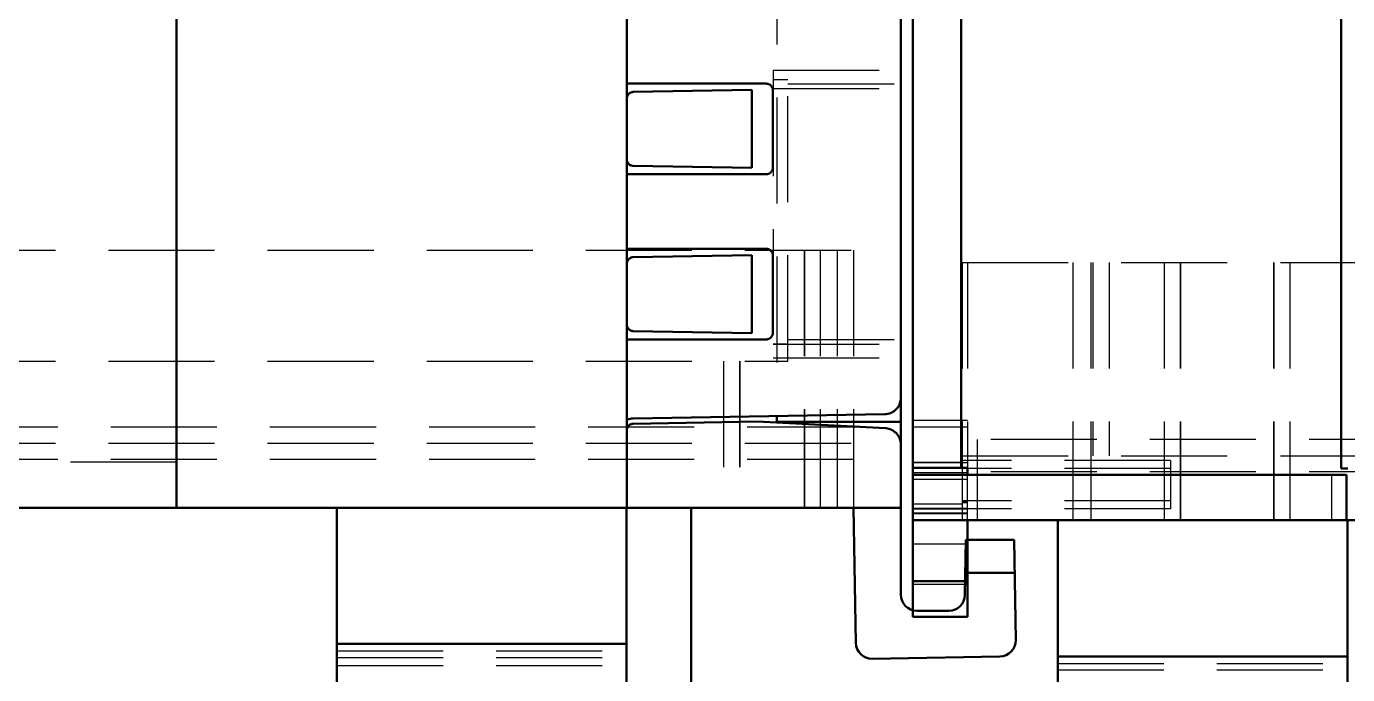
# Model space of a CAD drawing. Extents: x -891 to 6596, y -1 to 298.
# Drawn here: x -323.08 to -316.86, y 164.17 to 167.23 of the extents above; entities that cross this region are included whole.
import ezdxf

# ---------------------------------------------------------------- set-up
doc = ezdxf.new("R2010")
doc.units = 0
doc.header["$MEASUREMENT"] = 0
doc.linetypes.add('DASHED', pattern=[0.75, 0.5, -0.25])
for name, color, linetype, lineweight in [('AM_0', 7, 'Continuous', 50), ('AM_4', 3, 'Continuous', 25), ('AM_9', 6, 'DASHED', 25)]:
    doc.layers.add(name, color=color, linetype=linetype, lineweight=lineweight)

msp = doc.modelspace()

# ---------------------------------------------------------------- linework, layer by layer
at = {"layer": 'AM_0'}
for p, q in [((-318.9055, 184.0331), (-318.9055, 164.4442)), ((-322.3762, 180.0839), (-322.3762, 164.9585)), ((-320.2534, 164.9585), (-320.2534, 180.0839)), ((-318.6778, 165.1458), (-318.6778, 180.0251)), ((-316.886, 165.1427), (-316.886, 180.0251)), ((-318.9624, 167.8239), (-318.9624, 164.5486)), ((-319.5959, 166.9581), (-320.2534, 166.9581)), ((-320.2531, 166.8884), (-320.2531, 166.6008)), ((-319.6644, 166.9285), (-320.2232, 166.9188)), ((-319.6644, 166.5607), (-319.6644, 166.9285)), ((-319.5655, 166.5616), (-319.5655, 166.9277)), ((-320.2232, 166.5705), (-319.6644, 166.5607)), ((-320.2534, 166.5312), (-319.5959, 166.5312)), ((-319.5959, 166.1791), (-320.2534, 166.1791)), ((-319.6644, 166.1496), (-320.2232, 166.1398)), ((-319.6644, 165.7818), (-319.6644, 166.1496)), ((-319.5655, 165.7826), (-319.5655, 166.1487)), ((-320.2531, 166.1095), (-320.2531, 165.8219)), ((-320.2232, 165.7915), (-319.6644, 165.7818)), ((-320.2534, 165.7522), (-319.5959, 165.7522)), ((-319.037, 165.3997), (-320.224, 165.3789)), ((-319.5459, 165.3908), (-319.5459, 165.364)), ((-320.2531, 164.9585), (-320.2531, 165.3243)), ((-320.2232, 165.3547), (-319.6396, 165.3648)), ((-319.6396, 165.3648), (-319.0343, 165.3331)), ((-318.9624, 165.364), (-319.5459, 165.364)), ((-320.2531, 165.1727), (-320.2534, 165.1727)), ((-318.6474, 165.1458), (-318.9055, 165.1458)), ((-318.6474, 165.1458), (-318.6474, 165.1139)), ((-316.8556, 165.1427), (-316.886, 165.1427)), ((-316.8619, 165.1139), (-318.9055, 165.1139)), ((-316.8619, 164.8998), (-316.8619, 165.1139)), ((-318.9624, 164.9585), (-324.4288, 164.9585)), ((-321.6197, 164.9585), (-321.6197, 163.4173)), ((-320.2546, 164.9585), (-320.2546, 163.7304)), ((-319.9509, 164.9585), (-319.9509, 163.4173)), ((-319.1856, 164.9585), (-319.1744, 164.3208)), ((-315.5649, 164.8998), (-318.9055, 164.8998)), ((-318.6474, 164.8998), (-318.6474, 164.4442)), ((-318.2222, 164.8998), (-318.2222, 163.3586)), ((-316.8571, 164.8998), (-316.8571, 163.6717)), ((-318.6553, 164.8067), (-318.6598, 164.5472)), ((-318.4283, 164.8067), (-318.6553, 164.8067)), ((-318.42, 164.334), (-318.4283, 164.8067)), ((-318.4256, 164.6518), (-318.658, 164.6518)), ((-318.6474, 164.6128), (-318.9055, 164.6128)), ((-318.7357, 164.4726), (-318.8864, 164.4726)), ((-318.6474, 164.4442), (-318.9055, 164.4442)), ((-321.6197, 164.3162), (-320.2546, 164.3162)), ((-319.0972, 164.2462), (-318.4946, 164.2567)), ((-318.2222, 164.2575), (-316.8571, 164.2575))]:
    msp.add_line(p, q, dxfattribs=at)
for points in [[(-319.5655, 166.9277), (-319.5656, 166.9303), (-319.566, 166.933), (-319.5665, 166.9355), (-319.5673, 166.9381), (-319.5683, 166.9405), (-319.5696, 166.9429), (-319.571, 166.9451), (-319.5726, 166.9472), (-319.5744, 166.9492), (-319.5763, 166.951), (-319.5785, 166.9526), (-319.5807, 166.954), (-319.583, 166.9552), (-319.5855, 166.9562), (-319.588, 166.957), (-319.5906, 166.9576), (-319.5932, 166.9579), (-319.5959, 166.9581)], [(-320.2232, 166.9188), (-320.2259, 166.9186), (-320.2285, 166.9182), (-320.2311, 166.9176), (-320.2336, 166.9168), (-320.236, 166.9157), (-320.2383, 166.9145), (-320.2405, 166.913), (-320.2426, 166.9113), (-320.2445, 166.9095), (-320.2463, 166.9075), (-320.2479, 166.9054), (-320.2493, 166.9032), (-320.2504, 166.9008), (-320.2514, 166.8983), (-320.2522, 166.8958), (-320.2527, 166.8932), (-320.253, 166.8905), (-320.2531, 166.8884)], [(-320.2531, 166.6008), (-320.2529, 166.5982), (-320.2526, 166.5956), (-320.252, 166.593), (-320.2512, 166.5905), (-320.2502, 166.588), (-320.249, 166.5857), (-320.2476, 166.5834), (-320.246, 166.5813), (-320.2442, 166.5794), (-320.2422, 166.5776), (-320.2401, 166.576), (-320.2379, 166.5745), (-320.2355, 166.5733), (-320.2331, 166.5723), (-320.2305, 166.5715), (-320.228, 166.5709), (-320.2253, 166.5706), (-320.2232, 166.5705)], [(-319.5959, 166.5312), (-319.5932, 166.5313), (-319.5906, 166.5317), (-319.588, 166.5323), (-319.5855, 166.533), (-319.583, 166.5341), (-319.5807, 166.5353), (-319.5785, 166.5367), (-319.5763, 166.5383), (-319.5744, 166.5401), (-319.5726, 166.5421), (-319.571, 166.5442), (-319.5696, 166.5464), (-319.5683, 166.5488), (-319.5673, 166.5512), (-319.5665, 166.5537), (-319.566, 166.5563), (-319.5656, 166.5589), (-319.5655, 166.5616)], [(-320.2232, 166.1398), (-320.2259, 166.1397), (-320.2285, 166.1393), (-320.2311, 166.1387), (-320.2336, 166.1378), (-320.236, 166.1368), (-320.2383, 166.1355), (-320.2405, 166.134), (-320.2426, 166.1324), (-320.2445, 166.1306), (-320.2463, 166.1286), (-320.2479, 166.1264), (-320.2493, 166.1242), (-320.2504, 166.1218), (-320.2514, 166.1193), (-320.2522, 166.1168), (-320.2527, 166.1142), (-320.253, 166.1116), (-320.2531, 166.1095)], [(-319.5655, 166.1487), (-319.5656, 166.1514), (-319.566, 166.154), (-319.5665, 166.1566), (-319.5673, 166.1591), (-319.5683, 166.1616), (-319.5696, 166.1639), (-319.571, 166.1661), (-319.5726, 166.1682), (-319.5744, 166.1702), (-319.5763, 166.172), (-319.5785, 166.1736), (-319.5807, 166.175), (-319.583, 166.1762), (-319.5855, 166.1773), (-319.588, 166.1781), (-319.5906, 166.1786), (-319.5932, 166.179), (-319.5959, 166.1791)], [(-320.2531, 165.8219), (-320.2529, 165.8192), (-320.2526, 165.8166), (-320.252, 165.814), (-320.2512, 165.8115), (-320.2502, 165.809), (-320.249, 165.8067), (-320.2476, 165.8045), (-320.246, 165.8024), (-320.2442, 165.8004), (-320.2422, 165.7986), (-320.2401, 165.797), (-320.2379, 165.7956), (-320.2355, 165.7944), (-320.2331, 165.7933), (-320.2305, 165.7925), (-320.228, 165.792), (-320.2253, 165.7916), (-320.2232, 165.7915)], [(-319.5959, 165.7522), (-319.5932, 165.7524), (-319.5906, 165.7527), (-319.588, 165.7533), (-319.5855, 165.7541), (-319.583, 165.7551), (-319.5807, 165.7563), (-319.5785, 165.7577), (-319.5763, 165.7594), (-319.5744, 165.7611), (-319.5726, 165.7631), (-319.571, 165.7652), (-319.5696, 165.7674), (-319.5683, 165.7698), (-319.5673, 165.7722), (-319.5665, 165.7748), (-319.566, 165.7773), (-319.5656, 165.78), (-319.5655, 165.7826)], [(-319.037, 165.3997), (-319.0304, 165.4001), (-319.0238, 165.401), (-319.0174, 165.4026), (-319.0111, 165.4047), (-319.005, 165.4073), (-318.9992, 165.4105), (-318.9937, 165.4142), (-318.9885, 165.4183), (-318.9837, 165.4228), (-318.9793, 165.4278), (-318.9753, 165.4331), (-318.9719, 165.4388), (-318.9689, 165.4447), (-318.9665, 165.4509), (-318.9646, 165.4572), (-318.9633, 165.4637), (-318.9626, 165.4703), (-318.9624, 165.4756)], [(-320.224, 165.3789), (-320.2306, 165.3785), (-320.2372, 165.3776), (-320.2436, 165.376), (-320.2499, 165.3739), (-320.2534, 165.3725)], [(-320.2232, 165.3547), (-320.2259, 165.3545), (-320.2285, 165.3541), (-320.2311, 165.3535), (-320.2336, 165.3526), (-320.236, 165.3516), (-320.2383, 165.3503), (-320.2405, 165.3489), (-320.2426, 165.3472), (-320.2445, 165.3454), (-320.2463, 165.3434), (-320.2479, 165.3413), (-320.2493, 165.339), (-320.2504, 165.3366), (-320.2514, 165.3342), (-320.2522, 165.3316), (-320.2527, 165.329), (-320.253, 165.3264), (-320.2531, 165.3243)], [(-318.9624, 165.2573), (-318.9627, 165.2639), (-318.9635, 165.2705), (-318.965, 165.277), (-318.9669, 165.2833), (-318.9695, 165.2894), (-318.9725, 165.2953), (-318.9761, 165.3009), (-318.9801, 165.3061), (-318.9846, 165.311), (-318.9895, 165.3155), (-318.9947, 165.3195), (-319.0003, 165.3231), (-319.0062, 165.3261), (-319.0123, 165.3287), (-319.0186, 165.3306), (-319.0251, 165.3321), (-319.0317, 165.3329), (-319.0343, 165.3331)]]:
    msp.add_lwpolyline(points, dxfattribs=at)
for centre, start, end in [((-318.8864, 164.5486), 180, 270), ((-318.7357, 164.5486), 270, 359), ((-318.4959, 164.3326), 271, 1), ((-319.0985, 164.3221), 181, 271)]:
    msp.add_arc(centre, 0.0759, start, end, dxfattribs=at)
at = {"layer": 'AM_4'}
for p, q in [((-318.6778, 165.1719), (-318.9055, 165.1719)), ((-318.6474, 165.1235), (-318.9055, 165.1235)), ((-316.9315, 165.1139), (-316.9315, 164.8998))]:
    msp.add_line(p, q, dxfattribs=at)
at = {"layer": 'AM_9'}
for p, q in [((-319.5459, 178.8934), (-319.5459, 165.3908)), ((-319.5637, 167.0221), (-319.5637, 165.6646)), ((-319.5637, 167.0221), (-318.9624, 167.0221)), ((-319.4938, 166.9764), (-319.5637, 166.9764)), ((-319.4938, 165.6494), (-319.4938, 166.9764)), ((-319.4938, 166.9568), (-318.9624, 166.9568)), ((-319.5637, 166.9356), (-318.9624, 166.9356)), ((-324.1965, 166.1733), (-319.1856, 166.1733)), ((-319.4179, 166.1733), (-319.4179, 164.9585)), ((-319.4166, 166.1733), (-319.4166, 164.9585)), ((-319.342, 166.1733), (-319.342, 164.9585)), ((-319.2615, 166.1733), (-319.2615, 164.9585)), ((-319.1856, 166.1733), (-319.1856, 164.9585)), ((-318.6732, 166.1146), (-315.7881, 166.1146)), ((-318.6732, 166.1146), (-318.6732, 164.8998)), ((-318.6474, 166.1146), (-318.6474, 165.1458)), ((-318.1508, 166.1146), (-318.1508, 164.8998)), ((-318.0658, 166.1146), (-318.0658, 164.8998)), ((-318.0567, 166.1146), (-318.0567, 165.2035)), ((-317.9808, 166.1146), (-317.9808, 165.2035)), ((-317.7211, 166.1146), (-317.7211, 164.8998)), ((-317.6452, 166.1146), (-317.6452, 164.8998)), ((-317.6439, 166.1146), (-317.6439, 164.8998)), ((-317.2048, 166.1146), (-317.2048, 164.8998)), ((-317.2035, 166.1146), (-317.2035, 164.8998)), ((-317.1289, 166.1146), (-317.1289, 164.8998)), ((-319.5637, 165.7307), (-319.4938, 165.7307)), ((-319.5637, 165.73), (-318.9624, 165.73)), ((-319.4938, 165.7511), (-318.9624, 165.7511)), ((-324.1965, 165.6494), (-319.4938, 165.6494)), ((-319.7975, 165.6494), (-319.7975, 164.9585)), ((-319.7216, 165.6494), (-319.7216, 164.9585)), ((-319.7203, 165.6494), (-319.7203, 164.9585)), ((-319.5637, 165.6646), (-318.9624, 165.6646)), ((-319.1856, 165.3382), (-324.1251, 165.3382)), ((-318.6474, 165.3705), (-318.9055, 165.3705)), ((-318.6474, 165.3386), (-318.9055, 165.3386)), ((-324.1965, 165.2622), (-319.1856, 165.2622)), ((-315.7881, 165.2794), (-318.6018, 165.2794)), ((-318.6018, 165.2794), (-318.6018, 164.8998)), ((-318.6732, 165.2035), (-315.7881, 165.2035)), ((-322.3762, 165.1727), (-324.4288, 165.1727)), ((-319.1856, 165.1863), (-324.1251, 165.1863)), ((-318.6474, 165.1707), (-318.9055, 165.1707)), ((-317.6908, 165.1807), (-318.6732, 165.1807)), ((-317.6908, 165.1427), (-318.6732, 165.1427)), ((-317.6908, 165.1807), (-317.6908, 164.9529)), ((-318.6474, 165.0917), (-318.9055, 165.0917)), ((-318.6474, 164.8998), (-318.6474, 165.1139)), ((-315.7881, 165.1276), (-318.6018, 165.1276)), ((-318.6732, 164.9752), (-318.9055, 164.9752)), ((-318.6474, 164.9542), (-318.9055, 164.9542)), ((-317.6908, 164.9529), (-318.9055, 164.9529)), ((-318.6474, 164.9512), (-318.9055, 164.9512)), ((-317.6908, 164.9909), (-318.6732, 164.9909)), ((-318.6732, 164.988), (-318.6474, 164.988)), ((-318.6732, 164.9865), (-318.6474, 164.9865)), ((-318.6474, 164.985), (-318.6732, 164.985)), ((-318.6732, 164.9835), (-318.6474, 164.9835)), ((-318.6474, 164.9328), (-318.9055, 164.9328)), ((-318.6474, 164.9297), (-318.9055, 164.9297)), ((-318.6474, 164.7859), (-318.9055, 164.7859)), ((-318.6474, 164.5961), (-318.9055, 164.5961)), ((-321.6197, 164.2829), (-320.2546, 164.2829)), ((-321.6197, 164.2525), (-320.2546, 164.2525)), ((-321.6197, 164.2145), (-320.2546, 164.2145)), ((-318.2222, 164.2242), (-316.8571, 164.2242)), ((-318.2222, 164.1937), (-316.8571, 164.1937))]:
    msp.add_line(p, q, dxfattribs=at)

doc.saveas('drawing.dxf')
